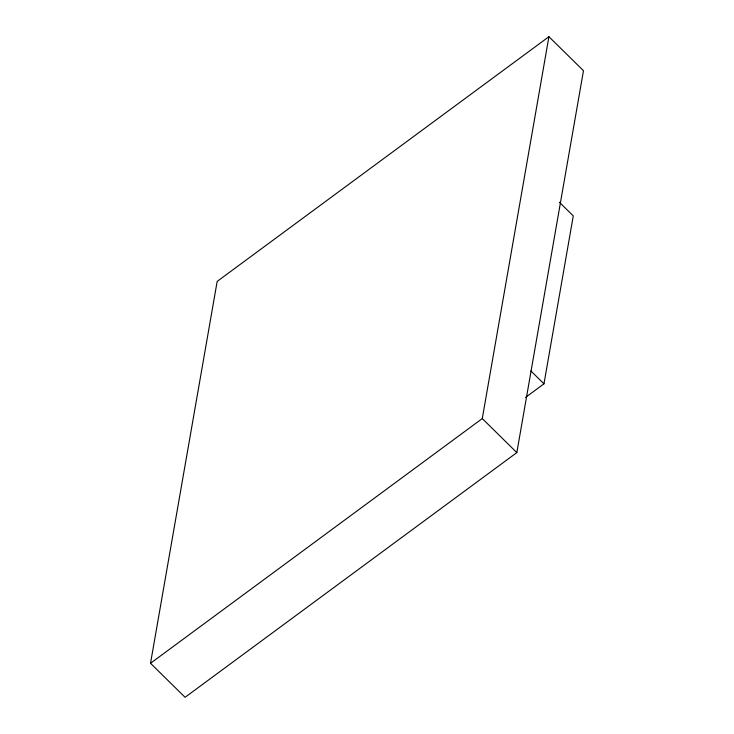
<?xml version="1.0" encoding="UTF-8"?>
<svg xmlns="http://www.w3.org/2000/svg" width="734" height="734" viewBox="0 0 734 734"><rect width="100%" height="100%" fill="white"/><g stroke="black" fill="none" stroke-linecap="round" stroke-linejoin="round"><path stroke-width="1.1" d="M150.525 663.279L217.172 281.406L548.922 36.7L583.475 70.721L516.828 452.594L185.078 697.3L150.525 663.279L482.275 418.573L548.922 36.7M525.535 397.415L543.967 383.818L573.272 215.906L559.4 202.235M530.911 370.964L543.967 383.818M482.275 418.573L516.828 452.594"/></g></svg>
